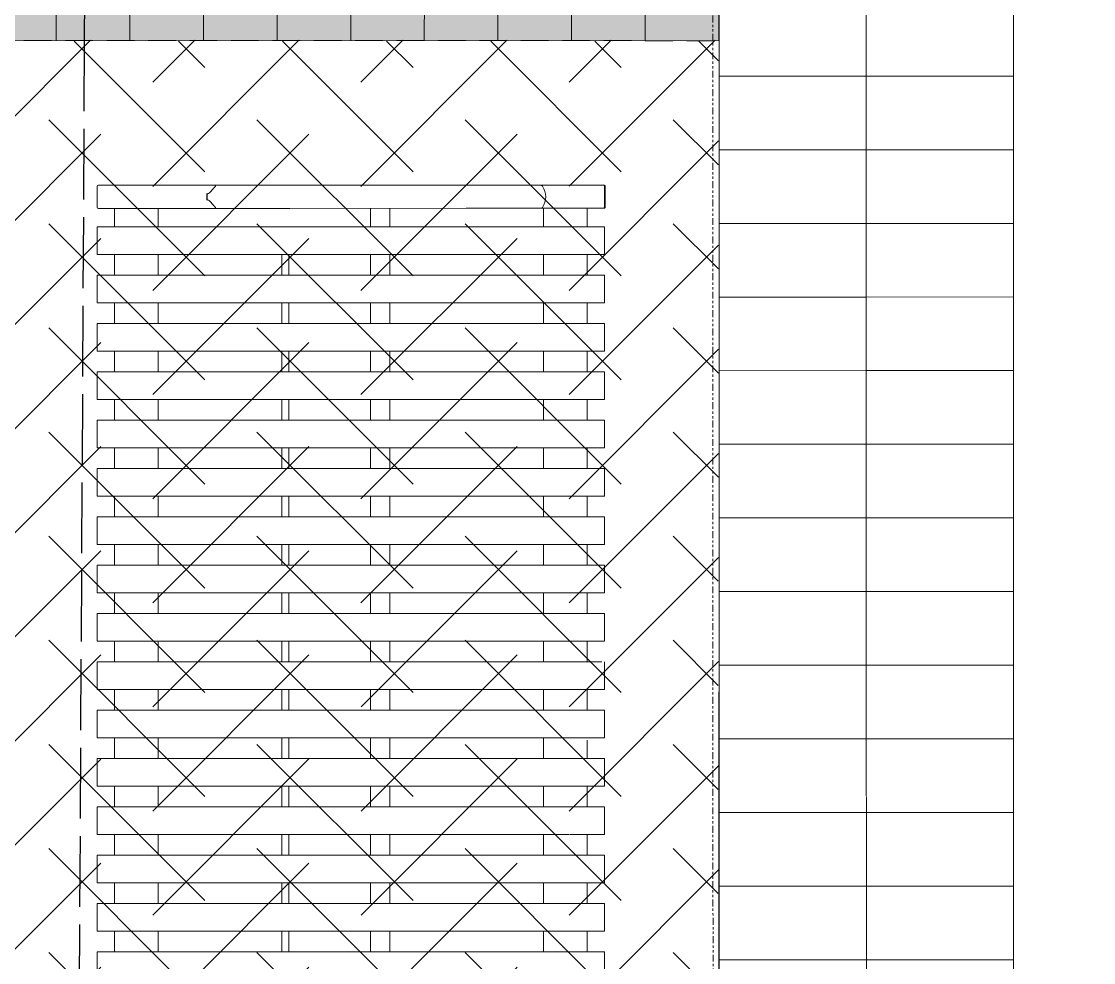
# Model space of a CAD drawing. Header units: inches. Extents: x 3268 to 7018, y 976 to 6708.
# Drawn here: x 6143 to 6201.2, y 2438.3 to 2489.4 of the extents above; entities that cross this region are included whole.
import ezdxf

# ---------------------------------------------------------------- set-up
doc = ezdxf.new("R2010")
doc.units = ezdxf.units.IN
doc.header["$MEASUREMENT"] = 0
for name, pattern in [('Double Dash 3_8_', [0.9999999999999999, 0.3749999999999999, -0.125, 0.125, -0.125, 0.125, -0.125]), ('IMPORT-DASHED4', [2.25, 1.5, -0.7499999999999998]), ('IMPORT-EASEMENT2', [4.799999999999999, 3.839999999999999, -0.9599999999999999])]:
    doc.linetypes.add(name, pattern=pattern)
for name, color, linetype, lineweight in [('C-ANNO-5FT-PED-ZONE', 130, 'Continuous', 25), ('C-CURB-BACK', 40, 'Continuous', 13), ('C-PROP-LINE', 91, 'Double Dash 3_8_', 9), ('L-MASK', 245, 'Continuous', 35), ('L-PVMT-BRCK-HATC', 252, 'Continuous', 15), ('L-PVMT-BRICK', 20, 'Continuous', 13), ('L-SITE-FURN-DETL', 41, 'Continuous', 9), ('L-SITE-TREE-GRAT', 250, 'Continuous', 13), ('site_dwg', 8, 'Continuous', 9)]:
    doc.layers.add(name, color=color, linetype=linetype, lineweight=lineweight)

# ---------------------------------------------------------------- blocks, each defined once
blk = doc.blocks.new('site_dwg_seatwall-V217-Overall Retail Plan Opt 2')
at = {"layer": 'L-SITE-FURN-DETL', "color": 133}
for p, q in [((-10.77486152015626, 37.06250000093132), (-10.77486152015626, 35.93750000093132)), ((16.77585999760776, 37.0625000023283), (16.77585999760776, 35.93750000093132)), ((16.81995170284062, 37.06250000372528), (16.81995170284062, 35.9375000023283)), ((-4.822623370215296, 36.31764895934611), (-4.822623370215296, 36.68235104531049)), ((-9.837424300611017, 35.87500000186264), (-9.837424300611017, 34.87500000139698)), ((-7.462424299679696, 35.87500000325962), (-7.462424299679696, 34.87500000279396)), ((4.074446325190364, 35.87500000325962), (4.074446325190364, 34.87500000279396)), ((5.124446324072777, 35.87500000325962), (5.124446324072777, 34.87500000279396)), ((13.4634609343484, 35.87500000186264), (13.4634609343484, 34.87500000279396)), ((15.83846093527973, 35.87500000325962), (15.83846093527973, 34.87500000279396)), ((-9.837424300611017, 33.37500000279396), (-9.837424300611017, 32.25000000139698)), ((-7.462424299679696, 33.37500000279396), (-7.462424299679696, 32.25000000279396)), ((-0.7460349379107355, 32.25000000139698), (-0.7460349379107355, 33.37500000279396)), ((-0.3710349379107356, 32.25000000279396), (-0.3710349379107356, 33.37500000279396)), ((4.074446325190364, 33.37500000279396), (4.074446325190364, 32.25000000279396)), ((5.124446326866745, 33.37500000279396), (5.124446326866745, 32.25000000279396)), ((13.46346093714237, 33.37500000139698), (13.46346093714237, 32.25000000139698)), ((15.83846093807369, 33.37500000279396), (15.83846093807369, 32.25000000279396)), ((-9.837424303404985, 30.75000000279396), (-9.837424303404985, 29.62500000279396)), ((-7.462424302473663, 30.75000000279396), (-7.462424302473663, 29.62500000139698)), ((-0.7460349407047032, 29.62500000279396), (-0.7460349407047032, 30.75000000279396)), ((-0.3710349379107356, 29.62500000139698), (-0.3710349379107356, 30.75000000279396)), ((4.074446325190364, 30.75000000139698), (4.074446325190364, 29.62500000279396)), ((5.124446326866745, 30.75000000279396), (5.124446326866745, 29.62500000279396)), ((13.46346093714237, 30.75000000279396), (13.46346093714237, 29.62500000279396)), ((15.83846093527973, 30.75000000139698), (15.83846093527973, 29.62500000279396)), ((-9.83742429781705, 28.12500000279396), (-9.83742429781705, 27.00000000279396)), ((-7.462424299679696, 28.12500000279396), (-7.462424299679696, 27.00000000279396)), ((-0.7460349379107355, 27.00000000279396), (-0.7460349379107355, 28.12500000279396)), ((-0.3710349379107356, 27.00000000279396), (-0.3710349379107356, 28.12500000279396)), ((4.074446325190364, 28.12500000279396), (4.074446325190364, 27.00000000139698)), ((5.124446326866745, 28.12500000139698), (5.124446326866745, 27.00000000139698)), ((13.46346093714237, 28.12500000279396), (13.46346093714237, 27.00000000279396)), ((15.83846093807369, 28.12500000279396), (15.83846093807369, 27.00000000139698)), ((-9.837424300611017, 25.50000000279396), (-9.837424300611017, 24.37500000279396)), ((-7.462424302473663, 25.50000000279396), (-7.462424302473663, 24.37500000279396)), ((-0.7460349407047032, 24.37500000279396), (-0.7460349407047032, 25.50000000139698)), ((-0.3710349379107356, 24.37500000279396), (-0.3710349379107356, 25.50000000279396)), ((4.074446325190364, 25.50000000279396), (4.074446325190364, 24.37500000139698)), ((5.124446324072777, 25.50000000139698), (5.124446324072777, 24.37500000279396)), ((13.4634609343484, 25.50000000279396), (13.4634609343484, 24.37500000139698)), ((15.83846093527973, 25.50000000279396), (15.83846093527973, 24.37500000139698)), ((-9.837424300611017, 22.87500000279396), (-9.837424300611017, 21.75000000279396)), ((-7.462424299679696, 22.87500000139698), (-7.462424299679696, 21.75000000279396)), ((-0.7460349379107355, 21.75000000279396), (-0.7460349379107355, 22.87500000279396)), ((-0.3710349407047033, 21.75000000279396), (-0.3710349407047033, 22.87500000139698)), ((4.074446325190364, 22.87500000279396), (4.074446325190364, 21.75000000279396)), ((5.124446324072777, 22.87500000279396), (5.124446324072777, 21.75000000279396)), ((13.46346093714237, 22.87500000279396), (13.46346093714237, 21.75000000279396)), ((15.83846093527973, 22.87500000279396), (15.83846093527973, 21.75000000279396)), ((-9.837424300611017, 20.25000000139698), (-9.837424300611017, 19.12500000139698)), ((-7.462424299679696, 20.25000000279396), (-7.462424299679696, 19.12500000279396)), ((-0.7460349379107355, 19.12500000279396), (-0.7460349379107355, 20.25000000279396)), ((-0.3710349379107356, 19.12500000279396), (-0.3710349379107356, 20.25000000139698)), ((4.074446322396397, 20.25000000279396), (4.074446322396397, 19.12500000279396)), ((5.124446326866745, 20.25000000279396), (5.124446326866745, 19.12500000139698)), ((13.4634609343484, 20.25000000279396), (13.4634609343484, 19.12500000279396)), ((15.83846093248576, 20.25000000279396), (15.83846093248576, 19.12500000279396)), ((-9.837424300611017, 17.62500000139698), (-9.837424300611017, 16.50000000279396)), ((-7.462424302473663, 17.62500000279396), (-7.462424302473663, 16.50000000279396)), ((-0.7460349407047032, 16.50000000139698), (-0.7460349407047032, 17.62500000139698)), ((-0.3710349407047033, 16.50000000279396), (-0.3710349407047033, 17.62500000279396)), ((4.074446327984332, 17.62500000279396), (4.074446327984332, 16.50000000279396)), ((5.124446324072777, 17.62500000279396), (5.124446324072777, 16.50000000279396)), ((13.4634609343484, 17.62500000139698), (13.4634609343484, 16.50000000279396)), ((15.83846093527973, 17.62500000279396), (15.83846093527973, 16.50000000279396)), ((-9.837424300611017, 15.00000000279397), (-9.837424300611017, 13.87500000279397)), ((-7.462424299679696, 15.00000000139698), (-7.462424299679696, 13.87500000139698)), ((-0.7460349407047032, 13.87500000279397), (-0.7460349407047032, 15.00000000139698)), ((-0.3710349407047033, 13.87500000139698), (-0.3710349407047033, 15.00000000139698)), ((4.074446325190364, 15.00000000279397), (4.074446325190364, 13.87500000279397)), ((5.124446326866745, 15.00000000279397), (5.124446326866745, 13.87500000279397)), ((13.4634609343484, 15.00000000279397), (13.4634609343484, 13.87500000279397)), ((15.83846093807369, 15.00000000279397), (15.83846093807369, 13.87500000279397)), ((-9.837424303404985, 12.37500000139698), (-9.837424303404985, 11.25000000139698)), ((-7.462424302473663, 12.37500000139698), (-7.462424302473663, 11.25000000279397)), ((-0.7460349407047032, 11.25000000279397), (-0.7460349407047032, 12.37500000279397)), ((-0.3710349379107356, 11.25000000139698), (-0.3710349379107356, 12.37500000279397)), ((4.074446325190364, 12.37500000139698), (4.074446325190364, 11.25000000139698)), ((5.124446324072777, 12.37500000139698), (5.124446324072777, 11.25000000279397)), ((13.46346093714237, 12.37500000279397), (13.46346093714237, 11.25000000279397)), ((15.83846093527973, 12.37500000139698), (15.83846093527973, 11.25000000139698)), ((-9.837424300611017, 9.750000002793966), (-9.837424300611017, 8.625000001396982)), ((-7.462424299679696, 9.750000002793966), (-7.462424299679696, 8.625000002793966)), ((-0.7460349379107355, 8.625000001396982), (-0.7460349379107355, 9.750000002793966)), ((-0.3710349379107356, 8.625000002793966), (-0.3710349379107356, 9.750000002793966)), ((4.074446327984332, 9.750000001396982), (4.074446327984332, 8.625000002793966)), ((5.124446326866745, 9.750000001396982), (5.124446326866745, 8.625000002793966)), ((13.46346093714237, 9.750000001396982), (13.46346093714237, 8.625000002793966)), ((15.83846093807369, 9.750000001396982), (15.83846093807369, 8.625000002793966)), ((-9.837424300611017, 7.125000002793967), (-9.837424300611017, 5.999999999999999)), ((-7.462424299679696, 7.125000002793967), (-7.462424299679696, 6.000000001396983)), ((-0.7460349379107355, 6.000000002793967), (-0.7460349379107355, 7.125000002793967)), ((-0.3710349379107356, 6.000000002793967), (-0.3710349379107356, 7.125000002793967)), ((4.074446325190364, 7.125000002793967), (4.074446325190364, 6.000000002793967)), ((5.124446324072777, 7.125000002793967), (5.124446324072777, 6.000000002793967)), ((13.4634609343484, 7.125000002793967), (13.4634609343484, 6.000000001396983)), ((15.83846093527973, 7.001488058933425), (15.83846093527973, 6.000000002793967)), ((-9.837424300611017, 4.500000001396983), (-9.837424300611017, 3.375000002793967)), ((-7.462424299679696, 4.500000002793967), (-7.462424299679696, 3.375000002793967)), ((-0.7460349379107355, 3.375000002793967), (-0.7460349379107355, 4.500000002793967)), ((-0.3710349407047033, 3.375000002793967), (-0.3710349407047033, 4.500000002793967)), ((4.074446325190364, 4.500000002793967), (4.074446325190364, 3.375000001396983)), ((5.124446324072777, 4.500000001396983), (5.124446324072777, 3.375000002793967)), ((13.46346093714237, 4.500000002793967), (13.46346093714237, 3.375000002793967)), ((15.83846093527973, 4.500000002793967), (15.83846093527973, 3.375000002793967)), ((-9.83742429781705, 1.875000002793968), (-9.83742429781705, 0.7500000027939676)), ((-7.462424299679696, 1.875000002793968), (-7.462424299679696, 0.7500000027939676)), ((-0.7460349379107355, 0.7500000027939676), (-0.7460349379107355, 1.875000001396984)), ((-0.3710349379107356, 0.7500000027939676), (-0.3710349379107356, 1.875000002793968)), ((4.074446322396397, 1.875000002793968), (4.074446322396397, 0.7500000013969838)), ((5.124446326866745, 1.875000001396984), (5.124446326866745, 0.7500000013969838)), ((13.4634609343484, 1.875000002793968), (13.4634609343484, 0.7500000013969838)), ((15.83846093248576, 1.875000002793968), (15.83846093248576, 0.7500000013969838)), ((-9.837424300611017, -0.7499999972060322), (-9.837424300611017, -1.874999997206032)), ((-7.462424302473663, -0.749999998603016), (-7.462424302473663, -1.874999997206032)), ((-0.7460349407047032, -1.874999997206032), (-0.7460349407047032, -0.749999998603016)), ((-0.3710349407047033, -1.874999997206032), (-0.3710349407047033, -0.7499999972060322)), ((4.074446325190364, -0.7499999972060322), (4.074446325190364, -1.874999997206032)), ((5.124446324072777, -0.7499999972060322), (5.124446324072777, -1.874999997206032)), ((13.4634609343484, -0.7499999972060322), (13.4634609343484, -1.874999997206032)), ((15.83846093527973, -0.7499999972060322), (15.83846093527973, -1.874999997206032)), ((-9.837424300611017, -3.374999997206032), (-9.837424300611017, -4.499999998603015)), ((-7.462424299679696, -3.374999998603016), (-7.462424299679696, -4.499999997206031)), ((-0.7460349407047032, -4.499999997206031), (-0.7460349407047032, -3.374999997206032)), ((-0.3710349407047033, -4.499999998603015), (-0.3710349407047033, -3.374999998603016)), ((4.074446325190364, -3.374999998603016), (4.074446325190364, -4.499999997206031)), ((5.124446324072777, -3.374999997206032), (5.124446324072777, -4.499999997206031)), ((13.46346093714237, -3.374999997206032), (13.46346093714237, -4.499999997206031)), ((15.83846093807369, -3.374999997206032), (15.83846093807369, -4.499999997206031))]:
    blk.add_line(p, q, dxfattribs=at)
at = {"layer": 'L-SITE-FURN-DETL', "color": 133, "flags": 128}
for points in [[(16.74842807091772, 37.12500000279396), (16.71335999853909, 37.12500000279396), (14.70997481513768, 37.12500000279396), (13.30513571854681, 37.12500000279396), (9.263165311887859, 37.12500000279396), (-0.3056832393631339, 37.12500000279396), (-4.36625154968351, 37.12500000279396), (-6.01075614709407, 37.12500000279396), (-6.030566347762941, 37.12500000279396), (-6.805258967913686, 37.12500000279396), (-10.71236151829362, 37.12500000279396)], [(16.74842806812375, 35.87500000186264), (16.71335999574512, 35.87500000186264), (14.70997481513768, 35.87500000186264), (13.30513572134077, 35.87500000186264), (9.263165311887859, 35.87500000186264), (-0.3056832393631339, 35.87500000186264), (-4.36625154968351, 35.87500000186264), (-6.010756144300102, 35.87500000186264), (-6.030566347762941, 35.87500000186264), (-6.805258965119719, 35.87500000186264), (-10.71236151829362, 35.87500000186264)], [(12.50366958138215, 9.750000002796694), (2.638537391095042, 9.750000002796694), (-2.235896377818107, 9.750000002797377), (-5.640168118284463, 9.750000002796694), (-5.65865995734316, 9.750000002797377), (-6.811271360137879, 9.750000002796694), (-10.77455250731987, 9.750000002796694), (-10.77455250731987, 11.25000000139971), (-6.811271360137879, 11.25000000140039), (-5.65865995734316, 11.25000000139971), (-5.640168118283781, 11.25000000139971), (-2.235896377818107, 11.25000000140039), (2.638537391095042, 11.25000000139971), (12.50366958138215, 11.25000000139971), (12.54724745359954, 11.25000000139971), (14.83616688755023, 11.25000000139971), (16.63987210151754, 11.25000000139971)], [(16.77596093528586, 11.25000000139971), (16.77596093528586, 9.750000002796694), (14.83616688755023, 9.750000002796694), (12.54724745359885, 9.750000002796694), (12.50366958138215, 9.750000002796694)], [(12.50366958138215, 1.875000002796696), (2.638537391095042, 1.875000002796696), (-2.23589637502414, 1.875000002796696), (-5.640168118283781, 1.875000002796696), (-5.65865995734316, 1.875000002796696), (-6.811271360137197, 1.875000002797378), (-10.77455250731987, 1.875000002797378), (-10.77455250731987, 3.375000002796696), (-6.811271360137879, 3.375000002797378), (-5.65865995734316, 3.375000002796696), (-5.640168115490495, 3.375000002796696), (-2.235896375024822, 3.375000002796696), (2.638537391095724, 3.375000002797378), (12.50366958138284, 3.375000002796696), (12.54724745359885, 3.375000002796696), (14.83616689034352, 3.375000002796696), (16.77596093528586, 3.375000002796696), (16.77596093528654, 1.875000002796696), (14.87143416747153, 1.875000002796696)], [(14.83616688755023, 1.875000002796696), (12.54724745359954, 1.875000002796696), (12.50366958138215, 1.875000002796696)]]:
    blk.add_lwpolyline(points, dxfattribs=at)
for points in [[(12.50366958137601, 33.37500000279396), (12.54724745359272, 33.37500000279396), (14.83616689033806, 33.37500000279396), (16.77596093527972, 33.37500000279396), (16.77596093527972, 34.87500000279396), (14.83616689033806, 34.87500000279396), (12.54724745359272, 34.87500000279396), (12.50366958416998, 34.87500000279396), (2.63853739388287, 34.87500000279396), (-2.235896377824246, 34.87500000279396), (-5.640168118290602, 34.87500000279396), (-5.658659954555332, 34.87500000279396), (-6.811271360144018, 34.87500000279396), (-10.77455251011997, 34.87500000279396), (-10.77455251011997, 33.37500000279396), (-6.811271360144018, 33.37500000279396), (-5.658659960143267, 33.37500000279396), (-5.640168118290602, 33.37500000279396), (-2.235896377824246, 33.37500000279396), (2.638537391088903, 33.37500000279396)], [(12.50366958416998, 30.75000000279396), (12.54724745079875, 30.75000000279396), (14.83616689033806, 30.75000000279396), (16.77596093527972, 30.75000000279396), (16.77596093527972, 32.25000000279396), (14.83616689033806, 32.25000000279396), (12.54724745079875, 32.25000000279396), (12.50366958137601, 32.25000000279396), (2.638537391088903, 32.25000000279396), (-2.235896377824246, 32.25000000279396), (-5.640168118290602, 32.25000000279396), (-5.658659954555332, 32.25000000279396), (-6.811271360144018, 32.25000000279396), (-10.77455250732601, 32.25000000279396), (-10.77455250732601, 30.75000000279396), (-6.811271362937986, 30.75000000279396), (-5.658659954555332, 30.75000000279396), (-5.640168115496635, 30.75000000279396), (-2.235896377824246, 30.75000000279396), (2.638537391088903, 30.75000000279396)], [(12.50366958137601, 28.12500000279396), (2.638537391088903, 28.12500000279396), (-2.235896377824246, 28.12500000279396), (-5.640168118290602, 28.12500000279396), (-5.658659957349299, 28.12500000279396), (-6.811271360144018, 28.12500000279396), (-10.77455251011997, 28.12500000279396), (-10.77455251011997, 29.62500000279396), (-6.811271360144018, 29.62500000279396), (-5.658659957349299, 29.62500000279396), (-5.640168118290602, 29.62500000279396), (-2.235896377824246, 29.62500000279396), (2.638537391088903, 29.62500000279396), (12.50366958137601, 29.62500000279396), (12.54724745359272, 29.62500000279396), (14.83616688754409, 29.62500000279396), (16.77596093807369, 29.62500000279396), (16.77596093807369, 28.12500000279396), (14.83616688754409, 28.12500000279396), (12.54724745359272, 28.12500000279396)], [(-10.77455251011997, 25.50000000279396), (-10.77455251011997, 27.00000000279396), (-6.811271362937986, 27.00000000279396), (-5.658659957349299, 27.00000000279396), (-5.640168118290602, 27.00000000279396), (-2.235896380618214, 27.00000000279396), (2.638537388294935, 27.00000000279396), (12.50366958137601, 27.00000000279396), (12.54724745359272, 27.00000000279396), (14.83616689033806, 27.00000000279396), (16.77596093527972, 27.00000000279396), (16.77596093527972, 25.50000000279396), (14.83616688754409, 25.50000000279396), (12.54724745638668, 25.50000000279396), (12.50366958137601, 25.50000000279396), (2.638537388294935, 25.50000000279396), (-2.235896377824246, 25.50000000279396), (-5.640168118290602, 25.50000000279396), (-5.658659957349299, 25.50000000279396), (-6.811271360144018, 25.50000000279396)], [(12.50366958137601, 22.87500000139698), (12.54724745359272, 22.87500000139698), (14.83616688754409, 22.87500000139698), (16.77596093527972, 22.87500000139698), (16.77596093527972, 24.37500000279396), (14.83616688754409, 24.37500000279396), (12.54724745359272, 24.37500000279396), (12.50366958137601, 24.37500000279396), (2.638537391088903, 24.37500000279396), (-2.235896375030279, 24.37500000279396), (-5.640168118290602, 24.37500000279396), (-5.658659957349299, 24.37500000279396), (-6.811271362937986, 24.37500000279396), (-10.77455251011997, 24.37500000279396), (-10.77455251011997, 22.87500000279396), (-6.811271362937986, 22.87500000279396), (-5.658659957349299, 22.87500000279396), (-5.64016812108457, 22.87500000279396), (-2.235896377824246, 22.87500000279396), (2.638537391088903, 22.87500000279396)], [(12.50366958137601, 20.25000000279396), (2.638537391088903, 20.25000000279396), (-2.235896375030279, 20.25000000279396), (-5.640168118290602, 20.25000000279396), (-5.658659957349299, 20.25000000279396), (-6.811271360144018, 20.25000000279396), (-10.77455250732601, 20.25000000279396), (-10.77455250732601, 21.75000000279396), (-6.811271360144018, 21.75000000279396), (-5.658659957349299, 21.75000000279396), (-5.640168115496635, 21.75000000279396), (-2.235896375030279, 21.75000000279396), (2.638537391088903, 21.75000000279396), (12.50366958416998, 21.75000000279396), (12.54724745638668, 21.75000000279396), (14.83616689033806, 21.75000000279396), (16.77596093527972, 21.75000000279396), (16.77596093527972, 20.25000000279396), (14.83616688754409, 20.25000000279396), (12.54724745359272, 20.25000000279396)], [(12.50366958416998, 17.62500000279396), (2.638537391088903, 17.62500000279396), (-2.235896377824246, 17.62500000279396), (-5.640168115496635, 17.62500000279396), (-5.658659957349299, 17.62500000279396), (-6.811271360144018, 17.62500000279396), (-10.77455250732601, 17.62500000279396), (-10.77455250732601, 19.12500000139698), (-6.811271360144018, 19.12500000139698), (-5.658659960143267, 19.12500000139698), (-5.640168118290602, 19.12500000139698), (-2.235896377824246, 19.12500000139698), (2.638537391088903, 19.12500000139698), (12.50366958137601, 19.12500000139698), (12.54724745359272, 19.12500000139698), (14.83616688754409, 19.12500000139698), (16.77596093527972, 19.12500000139698), (16.77596093527972, 17.62500000279396), (14.83616689033806, 17.62500000279396), (12.54724745359272, 17.62500000279396)], [(12.50366958137601, 15.00000000139698), (12.54724745359272, 15.00000000139698), (14.83616689033806, 15.00000000139698), (16.77596093527972, 15.00000000139698), (16.77596093527972, 16.50000000279396), (14.83616689033806, 16.50000000279396), (12.54724745359272, 16.50000000279396), (12.50366958137601, 16.50000000279396), (2.63853739388287, 16.50000000279396), (-2.235896377824246, 16.50000000279396), (-5.640168118290602, 16.50000000279396), (-5.658659957349299, 16.50000000279396), (-6.811271360144018, 16.50000000279396), (-10.77455251011997, 16.50000000279396), (-10.77455251011997, 15.00000000279397), (-6.811271360144018, 15.00000000279397), (-5.658659960143267, 15.00000000279397), (-5.640168118290602, 15.00000000279397), (-2.235896377824246, 15.00000000279397), (2.638537391088903, 15.00000000279397)], [(12.50366958416998, 12.37500000279397), (12.54724745359272, 12.37500000279397), (14.83616689033806, 12.37500000279397), (16.77596093527972, 12.37500000279397), (16.77596093527972, 13.87500000139698), (14.83616689033806, 13.87500000139698), (12.54724745079875, 13.87500000139698), (12.50366958137601, 13.87500000139698), (2.638537391088903, 13.87500000139698), (-2.235896377824246, 13.87500000139698), (-5.640168115496635, 13.87500000139698), (-5.658659954555332, 13.87500000139698), (-6.811271360144018, 13.87500000139698), (-10.77455250732601, 13.87500000139698), (-10.77455250732601, 12.37500000279397), (-6.811271362937986, 12.37500000279397), (-5.658659954555332, 12.37500000279397), (-5.640168115496635, 12.37500000279397), (-2.235896375030279, 12.37500000279397), (2.638537391088903, 12.37500000279397)], [(12.50366958137601, 7.125000002793967), (2.638537391088903, 7.125000002793967), (-2.235896377824246, 7.125000002793967), (-5.640168118290602, 7.125000002793967), (-5.658659957349299, 7.125000002793967), (-6.811271360144018, 7.125000002793967), (-10.77455251011997, 7.125000002793967), (-10.77455251011997, 8.625000001396982), (-6.811271362937986, 8.625000001396982), (-5.658659957349299, 8.625000001396982), (-5.640168118290602, 8.625000001396982), (-2.235896377824246, 8.625000001396982), (2.638537388294935, 8.625000001396982), (12.50366958137601, 8.625000001396982), (12.54724745359272, 8.625000001396982), (14.83616689033806, 8.625000001396982), (16.77596093527972, 8.625000001396982), (16.77596093527972, 7.125000002793967), (14.83616688754409, 7.125000002793967), (12.54724745359272, 7.125000002793967)], [(12.50366957858205, 4.500000002793967), (12.54724745359272, 4.500000002793967), (14.83616689033806, 4.500000002793967), (16.77596093527972, 4.500000002793967), (16.77596093527972, 6.000000002793967), (14.83616688754409, 6.000000002793967), (12.54724745359272, 6.000000002793967), (12.50366958137601, 6.000000002793967), (2.638537391088903, 6.000000002793967), (-2.235896375030279, 6.000000002793967), (-5.640168118290602, 6.000000002793967), (-5.658659957349299, 6.000000002793967), (-6.811271362937986, 6.000000002793967), (-10.77455250453204, 6.000000002793967), (-10.77455250453204, 4.500000001396983), (-6.811271362937986, 4.500000001396983), (-5.658659957349299, 4.500000001396983), (-5.64016812108457, 4.500000001396983), (-2.235896377824246, 4.500000001396983), (2.638537391088903, 4.500000001396983)], [(12.50366958416998, -0.749999998603016), (12.54724745359272, -0.749999998603016), (14.83616689033806, -0.749999998603016), (16.77596093248576, -0.749999998603016), (16.77596093248576, 0.7500000027939676), (14.83616689033806, 0.7500000027939676), (12.54724745359272, 0.7500000027939676), (12.50366958137601, 0.7500000027939676), (2.638537391088903, 0.7500000027939676), (-2.235896377824246, 0.7500000027939676), (-5.640168118290602, 0.7500000027939676), (-5.658659957349299, 0.7500000027939676), (-6.811271360144018, 0.7500000027939676), (-10.77455250732601, 0.7500000027939676), (-10.77455250732601, -0.7499999972060322), (-6.811271360144018, -0.7499999972060322), (-5.658659957349299, -0.7499999972060322), (-5.640168115496635, -0.7499999972060322), (-2.235896377824246, -0.7499999972060322), (2.638537391088903, -0.7499999972060322)], [(12.50366958137601, -3.374999998603016), (2.638537391088903, -3.374999998603016), (-2.235896377824246, -3.374999998603016), (-5.640168118290602, -3.374999998603016), (-5.658659960143267, -3.374999998603016), (-6.811271360144018, -3.374999998603016), (-10.77455251011997, -3.374999998603016), (-10.77455251011997, -1.874999997206032), (-6.811271360144018, -1.874999997206032), (-5.658659960143267, -1.874999997206032), (-5.640168118290602, -1.874999997206032), (-2.235896377824246, -1.874999997206032), (2.63853739388287, -1.874999997206032), (12.50366958137601, -1.874999997206032), (12.54724745359272, -1.874999997206032), (14.83616689033806, -1.874999997206032), (16.77596093527972, -1.874999997206032), (16.77596093527972, -3.374999998603016), (14.83616689033806, -3.374999998603016), (12.54724745359272, -3.374999998603016)], [(12.50366958416998, -5.999999997206031), (2.638537391088903, -5.999999997206031), (-2.235896375030279, -5.999999997206031), (-5.640168115496635, -5.999999997206031), (-5.658659954555332, -5.999999997206031), (-6.811271360144018, -5.999999997206031), (-10.77455250732601, -5.999999997206031), (-10.77455250732601, -4.499999997206031), (-6.811271362937986, -4.499999997206031), (-5.658659954555332, -4.499999997206031), (-5.640168115496635, -4.499999997206031), (-2.235896377824246, -4.499999997206031), (2.638537391088903, -4.499999997206031), (12.50366958416998, -4.499999997206031), (12.54724745079875, -4.499999997206031), (14.83616689033806, -4.499999997206031), (16.77596093527972, -4.499999997206031), (16.77596093527972, -5.999999997206031), (14.83616689033806, -5.999999997206031), (12.54724745359272, -5.999999997206031)]]:
    blk.add_lwpolyline(points, close=True, dxfattribs=at)
at = {"layer": 'L-SITE-FURN-DETL', "color": 133}
for centre, radius, start, end in [((-10.71236152108759, 37.0625000023283), 0.0625, 90, 180), ((13.30513571854681, 37.00000000186264), 0.1250000000000001, 34.84990458106956, 90), ((12.5870653912425, 36.5000000023283), 0.9999999999999998, 325.1500954244038, 34.84990458107003), ((16.71335999853909, 37.0625000023283), 0.0625, 0, 90), ((-10.71236151829362, 35.93750000093132), 0.0625, 180, 269.9999999999996), ((13.30513572134077, 36.00000000139698), 0.125, 269.9999999999996, 325.1500954244038), ((16.71335999853909, 35.93750000093132), 0.0625, 269.9999999999996, 0)]:
    blk.add_arc(centre, radius, start, end, dxfattribs=at)
blk.add_ellipse((-5.757597190327941, 36.5000000023283), major_axis=(0, 1.000000000000003), ratio=0.9509173864534041, start_param=4.529011922346991, end_param=4.895766038422378, dxfattribs=at)
for points, knots in [([(-4.822623370215296, 36.68235104531049), (-4.805710078217088, 36.67318885261192), (-4.788769807666539, 36.66799079440533), (-4.771774373017251, 36.66799079440533), (-4.741212453693151, 36.66799079580232), (-4.71085825189948, 36.68526503629982), (-4.649994576349854, 36.73615966318174), (-4.619412451051175, 36.76903391908854), (-4.527356296777724, 36.87278350023552), (-4.465677302330731, 36.94849495729431), (-4.395348164252936, 37.03017433919012), (-4.381362880580126, 37.04626638628542), (-4.367052261717617, 37.0625000023283)], [-0.1491138614741737, -0.1491138614741737, -0.1491138614741737, -0.1491138614741737, 0, 0, 0, 0.2681429950059819, 0.2681429950059819, 0.5362859900119639, 0.5362859900119639, 1.072571980023928, 1.072571980023928, 1.200210453470449, 1.200210453470449, 1.200210453470449, 1.200210453470449]), ([(-4.360549843870102, 37.07142857462167), (-4.352960357442497, 37.08462897967546), (-4.350537688471376, 37.09714571759104), (-4.35244199540466, 37.11254605371504), (-4.354346014559268, 37.11715467693283), (-4.359600579366087, 37.12333545740693), (-4.362795920111238, 37.12495234608649), (-4.366153464652597, 37.12499965773895), (-4.366202501580118, 37.12500000279396), (-4.36625154968351, 37.12500000279396)], [0.02155198211325224, 0.02155198211325224, 0.02155198211325224, 0.02155198211325224, 0.1178898585910458, 0.1178898585910458, 0.1734160026692146, 0.1734160026692146, 0.2261946310801323, 0.2261946310801323, 0.2269766653564199, 0.2269766653564199, 0.2269766653564199, 0.2269766653564199]), ([(16.81995170284062, 37.06250000372528), (16.81995170284062, 37.06988277984782), (16.81805065646767, 37.07853574678301), (16.81179455481469, 37.0925022647716), (16.80614197254181, 37.10014391737058), (16.79398493561893, 37.11134212324395), (16.78514141589403, 37.11667921207845), (16.76850452553481, 37.12304365402087), (16.75763310771435, 37.12500000279396), (16.74842807091772, 37.12500000279396)], [0.1986569407546984, 0.1986569407546984, 0.1986569407546984, 0.1986569407546984, 0.2208052740807499, 0.2208052740807499, 0.2445679698393686, 0.2445679698393686, 0.2703909635995069, 0.2703909635995069, 0.2980060711856045, 0.2980060711856045, 0.2980060711856045, 0.2980060711856045]), ([(-4.367052261717617, 35.9375000023283), (-4.381362880580126, 35.95373361837118), (-4.395348164252936, 35.96982566546648), (-4.465677299536764, 36.05150504596531), (-4.527356296777724, 36.12721650581806), (-4.619412448257207, 36.23096608556806), (-4.649994579143821, 36.26384034007787), (-4.710858254693448, 36.31473496835678), (-4.741212453693151, 36.33200920885428), (-4.788769804872572, 36.3320092074573), (-4.805710078217088, 36.32681115204468), (-4.822623370215296, 36.31764895934611)], [8.664694582897864, 8.664694582897864, 8.664694582897864, 8.664694582897864, 8.792333056344381, 8.792333056344381, 9.328619046356344, 9.328619046356344, 9.596762041362325, 9.596762041362325, 9.864905036368308, 9.864905036368308, 10.01401889784248, 10.01401889784248, 10.01401889784248, 10.01401889784248]), ([(-4.36625154968351, 35.87500000186264), (-4.366202501580118, 35.87500000186264), (-4.366153464652597, 35.87500034831464), (-4.362795920111238, 35.8750476585701), (-4.359600576572119, 35.87666454724967), (-4.354346014559268, 35.88284532772376), (-4.352441992610692, 35.88745395094156), (-4.350537688471376, 35.90285428706556), (-4.352960360236465, 35.91537102498113), (-4.360549843870102, 35.92857143143191)], [-0.0006647509995908134, -0.0006647509995908134, -0.0006647509995908134, -0.0006647509995908134, 0, 0, 0.04486331582192168, 0.04486331582192168, 0.09206209531146348, 0.09206209531146348, 0.1739519917534181, 0.1739519917534181, 0.1739519917534181, 0.1739519917534181]), ([(16.74842806812375, 35.87500000186264), (16.75763310771435, 35.87500000325962), (16.76850452553481, 35.87695635063573), (16.78514141589403, 35.88332079118117), (16.79398493561893, 35.88865788280963), (16.80614197254181, 35.899856088683), (16.81179455202073, 35.907497739885), (16.81805065646767, 35.92146425787359), (16.81995170284062, 35.93011722480878), (16.81995170284062, 35.9375000023283)], [0.496621691833196, 0.496621691833196, 0.496621691833196, 0.496621691833196, 0.52423679941929, 0.52423679941929, 0.5500597931794311, 0.5500597931794311, 0.573822488938045, 0.573822488938045, 0.5959708222641005, 0.5959708222641005, 0.5959708222641005, 0.5959708222641005])]:
    blk.add_open_spline(points, degree=3, knots=knots, dxfattribs=at)
for points in [[(-4.367052261717617, 37.0625000023283), (-4.365056946873664, 37.06476344168185), (-4.362626831978559, 37.06781606934964), (-4.360549843870102, 37.07142857462167)], [(-4.360549843870102, 35.92857143143191), (-4.362621721811592, 35.93217505188658), (-4.365047704428433, 35.93522608000784), (-4.367052261717617, 35.9375000023283)]]:
    blk.add_open_spline(points, degree=3, dxfattribs=at)
blk = doc.blocks.new('site_dwg_b1-12649367-Overall Retail Plan Opt 2')
at = {"layer": 'L-PVMT-BRCK-HATC', "color": 53}
blk.add_line((0, -7.990953345783054), (0, 0), dxfattribs=at)
blk = doc.blocks.new('site_dwg_b2-12649368-Overall Retail Plan Opt 2')
at = {"layer": 'L-PVMT-BRCK-HATC', "color": 53}
blk.add_line((0, 0), (0, 7.990953347180038), dxfattribs=at)
blk = doc.blocks.new('site_dwg_tree_grate_pvr-V280-Overall Retail Plan Opt 2')
at = {"layer": 'L-MASK', "lineweight": 15}
blk.add_hatch(color=10, dxfattribs=at).paths.add_polyline_path([(-35.99999999999863, -2.728484105318784e-12), (36.00000000000136, 0.005455250932755006), (36.00000000000136, 47.99999999999658), (-35.99999999999863, 47.99999999999726), (-35.99999999999795, 39.96895871033529)])
at = {"layer": 'L-PVMT-BRCK-HATC', "color": 53}
for p, q in [((-28.00000001303851, 36.00000000139698), (-35.99999997732019, 36.00000000139698)), ((-28.00000001303851, 31.99999999953434), (-35.99999997971934, 31.99999999953434)), ((-28.00000001303851, 28.00000000046566), (-35.99999998211913, 28.00000000046566)), ((-28.00000001303851, 24), (-35.99999998451827, 24)), ((-28.00000001303851, 20.00000000093132), (-35.99999998691742, 20.00000000093132)), ((-28.00000001303851, 16.00000000046566), (-35.9999999893172, 16.00000000046566)), ((-28.00000001303851, 12), (-35.99999999171652, 12))]:
    blk.add_line(p, q, dxfattribs=at)
at = {"layer": 'L-PVMT-BRCK-HATC', "color": 53, "flags": 128}
for points in [[(-32.00000000372528, 3.999999987892806), (-28.00000001303851, 8.00000000093132), (-36.00000001117586, 8.00000000093132)], [(-35.99999999651367, 3.999999987889395), (-32.00000000372324, 3.999999987889395), (-32.00000000372324, -2.728484105318784e-12)]]:
    blk.add_lwpolyline(points, dxfattribs=at)
at = {"layer": 'L-SITE-TREE-GRAT', "color": 253, "linetype": 'IMPORT-DASHED4'}
for p, q in [((-35.99999999999795, 39.99999776349613), (-35.99999999999863, -2.728484105318784e-12)), ((-35.99999999891337, -2.728484105318784e-12), (36.00000000000136, -4.092726157978176e-12))]:
    blk.add_line(p, q, dxfattribs=at)
at = {"layer": 'L-SITE-TREE-GRAT', "color": 253}
blk.add_line((-35.99999999999863, -2.728484105318784e-12), (-35.99999999999795, 39.99999776349613), dxfattribs=at)
at = {"layer": 'L-SITE-TREE-GRAT', "color": 253, "flags": 128}
blk.add_lwpolyline([(-35.99999999999863, 47.99999999999726), (36.00000000000136, 47.99999999999658), (36.00000000000136, -4.092726157978176e-12), (-35.99999999891337, -2.728484105318784e-12)], dxfattribs=at)
blk = doc.blocks.new('site_dwg-12440225-Overall Retail Plan Opt 2')
at = {"layer": 'L-PVMT-BRCK-HATC'}
h = blk.add_hatch(dxfattribs=at)
h.set_pattern_fill('FP_243', color=53, style=0, pattern_type=2)
h.set_pattern_definition([(221.193, (24341317.041, 9814247.679), (-0.3754035922997248, -5.641549445222338), [11.995, -3.998]), (311.193, (24341314.032, 9814245.046), (-0.375403592299723, -5.641549445222338), [11.995, -3.998])])
h.paths.add_polyline_path([(24340885.37561889, 9814880.85149119), (24340925.22180828, 9814878.200156435), (24340939.35290596, 9815089.728512174), (24340899.43232645, 9815092.395396294), (24340889.52870671, 9814943.352643183)])
at = {"layer": 'C-ANNO-5FT-PED-ZONE', "color": 213, "linetype": 'IMPORT-EASEMENT2', "flags": 128}
for points in [[(24341067.2900173, 9817559.490924602), (24341064.28329937, 9817515.0745312), (24341159.55060739, 9817406.519498283), (24341107.61336579, 9816623.980178425), (24341000.72143839, 9816554.24052159), (24340964.61006244, 9816011.536030035), (24341059.25053947, 9815897.102847952), (24341015.10094221, 9815253.019119129), (24340909.92571647, 9815161.122942245), (24340904.94869157, 9815092.026876932)], [(24340904.94869157, 9815092.026876932), (24340899.04932921, 9815010.125995545), (24340893.31874154, 9815000.390094232)]]:
    blk.add_lwpolyline(points, dxfattribs=at)
at = {"layer": 'C-CURB-BACK', "color": 253, "flags": 128}
blk.add_lwpolyline([(24340996.12450985, 9814165.186093872), (24341019.78126821, 9814520.638449151), (24340924.74483489, 9814629.223808587), (24340961.72718171, 9815184.960962709), (24341070.27419435, 9815279.963834476)], dxfattribs=at)
at = {"layer": 'L-PVMT-BRCK-HATC', "color": 53, "flags": 128}
blk.add_lwpolyline([(24340899.43232645, 9815092.395396272), (24340939.35290596, 9815089.728512174), (24340925.22180828, 9814878.200156435), (24340885.37561889, 9814880.85149119), (24340899.43232645, 9815092.395396294)], dxfattribs=at)
at = {"layer": 'L-PVMT-BRICK', "color": 253, "flags": 128}
for points in [[(24340996.23584811, 9814407.849159349), (24341003.37655814, 9814515.08794076), (24340908.34010612, 9814623.673321549), (24340946.20790308, 9815192.747086309), (24341054.75702199, 9815287.751801524), (24341094.25579284, 9815881.407237887), (24340999.25292033, 9815989.954251857), (24341037.33064584, 9816562.210287202), (24341145.88132598, 9816657.216368398)], [(24341011.54930536, 9814517.897023834), (24340916.54247037, 9814626.44856522), (24340953.96650092, 9815188.853112977), (24341062.51560818, 9815283.857817996)]]:
    blk.add_lwpolyline(points, dxfattribs=at)
for name, p, rotation in [('site_dwg_tree_grate_pvr-V280-Overall Retail Plan Opt 2', (24340941.74298653, 9815125.64908575), 86.17804898976385), ('site_dwg_b2-12649368-Overall Retail Plan Opt 2', (24340947.20767471, 9815087.282138588), 86.19298513727485), ('site_dwg_b1-12649367-Overall Retail Plan Opt 2', (24340947.20767471, 9815087.282138588), 86.19298513727485), ('site_dwg_seatwall-V217-Overall Retail Plan Opt 2', (24340913.41540654, 9815046.377176756), 356.1931696251935), ('site_dwg_b2-12649368-Overall Retail Plan Opt 2', (24340946.94209046, 9815083.2909652), 86.19298513727485), ('site_dwg_b1-12649367-Overall Retail Plan Opt 2', (24340946.94209046, 9815083.2909652), 86.19298513727485), ('site_dwg_b2-12649368-Overall Retail Plan Opt 2', (24340946.67650621, 9815079.299791813), 86.19298513727485), ('site_dwg_b1-12649367-Overall Retail Plan Opt 2', (24340946.67650621, 9815079.299791813), 86.19298513727485), ('site_dwg_b2-12649368-Overall Retail Plan Opt 2', (24340946.41092195, 9815075.308618426), 86.19298513727485), ('site_dwg_b1-12649367-Overall Retail Plan Opt 2', (24340946.41092195, 9815075.308618426), 86.19298513727485), ('site_dwg_b2-12649368-Overall Retail Plan Opt 2', (24340946.1453377, 9815071.31744504), 86.19298513727485), ('site_dwg_b1-12649367-Overall Retail Plan Opt 2', (24340946.1453377, 9815071.31744504), 86.19298513727485), ('site_dwg_b2-12649368-Overall Retail Plan Opt 2', (24340945.87975345, 9815067.326271651), 86.19298513727485), ('site_dwg_b1-12649367-Overall Retail Plan Opt 2', (24340945.87975345, 9815067.326271651), 86.19298513727485), ('site_dwg_b2-12649368-Overall Retail Plan Opt 2', (24340945.61416919, 9815063.335098265), 86.19298513727485), ('site_dwg_b1-12649367-Overall Retail Plan Opt 2', (24340945.61416919, 9815063.335098265), 86.19298513727485), ('site_dwg_b2-12649368-Overall Retail Plan Opt 2', (24340945.34858494, 9815059.343924878), 86.19298513727485), ('site_dwg_b1-12649367-Overall Retail Plan Opt 2', (24340945.34858494, 9815059.343924878), 86.19298513727485), ('site_dwg_b2-12649368-Overall Retail Plan Opt 2', (24340945.08300069, 9815055.352751492), 86.19298513727485), ('site_dwg_b1-12649367-Overall Retail Plan Opt 2', (24340945.08300069, 9815055.352751492), 86.19298513727485), ('site_dwg_b2-12649368-Overall Retail Plan Opt 2', (24340944.81741643, 9815051.361578103), 86.19298513727485), ('site_dwg_b1-12649367-Overall Retail Plan Opt 2', (24340944.81741643, 9815051.361578103), 86.19298513727485), ('site_dwg_b2-12649368-Overall Retail Plan Opt 2', (24340944.55183218, 9815047.370404717), 86.19298513727485), ('site_dwg_b1-12649367-Overall Retail Plan Opt 2', (24340944.55183218, 9815047.370404717), 86.19298513727485), ('site_dwg_b2-12649368-Overall Retail Plan Opt 2', (24340944.28624793, 9815043.37923133), 86.19298513727485), ('site_dwg_b1-12649367-Overall Retail Plan Opt 2', (24340944.28624793, 9815043.37923133), 86.19298513727485), ('site_dwg_b2-12649368-Overall Retail Plan Opt 2', (24340944.02066367, 9815039.388057943), 86.19298513727485), ('site_dwg_b1-12649367-Overall Retail Plan Opt 2', (24340944.02066367, 9815039.388057943), 86.19298513727485)]:
    blk.add_blockref(name, p, dxfattribs=dict(rotation=rotation))
blk = doc.blocks.new('Family - ___-10568875-Overall Retail Plan Opt 2')
at = {"layer": 'C-PROP-LINE'}
blk.add_line((6180.76803556933, 1586.394121063111), (6179.703012037937, 5353.433970507014), dxfattribs=at)

msp = doc.modelspace()

# ---------------------------------------------------------------- block references
at = {"layer": 'C-PROP-LINE'}
msp.add_blockref('Family - ___-10568875-Overall Retail Plan Opt 2', (0, 0), dxfattribs=at)
at = {"layer": 'site_dwg', "color": 53, "lineweight": 15, "rotation": 3.810000000000009}
msp.add_blockref('site_dwg-12440225-Overall Retail Plan Opt 2', (-23628768.691637, -11408316.78144797), dxfattribs=at)

doc.saveas('drawing.dxf')
